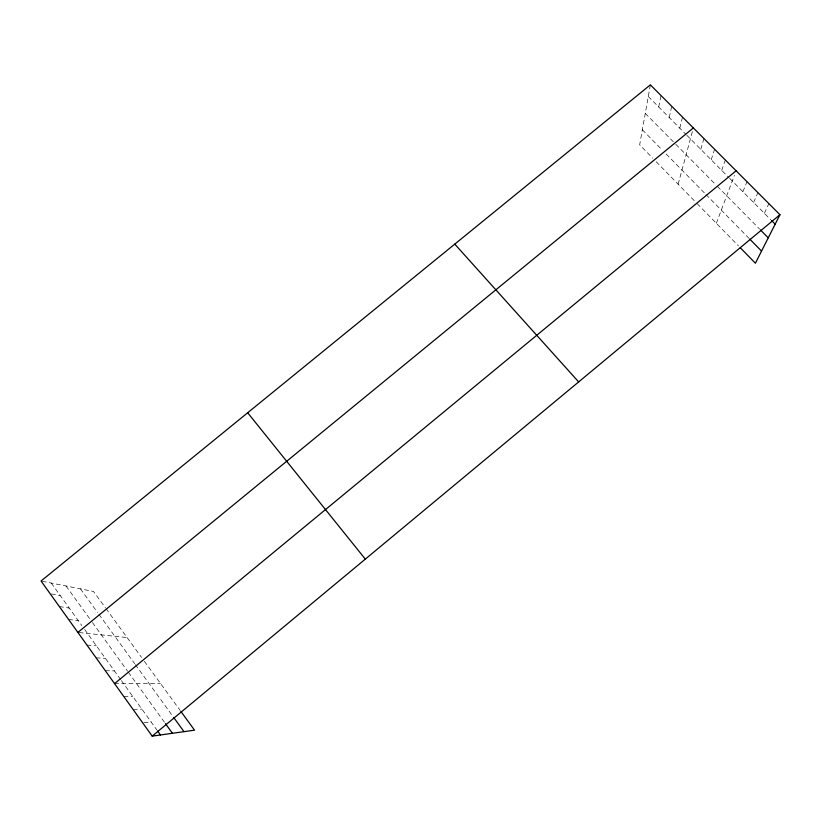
<?xml version="1.0" encoding="UTF-8"?>
<svg xmlns="http://www.w3.org/2000/svg" width="821" height="821" viewBox="0 0 821 821"><rect width="100%" height="100%" fill="white"/><g stroke="black" fill="none" stroke-linecap="round" stroke-linejoin="round"><path stroke-width="0.62" stroke-dasharray="4.11 3.08" d="M650.365 84.861L639.662 144.835L652.695 158.155M658.719 106.997L661.018 95.534M669.218 117.557L671.722 106.268M679.778 128.179L682.508 117.075M678.156 184.202L693.027 129.154M700.775 149.309L703.946 138.554M711.212 159.808L714.609 149.237M721.71 170.378L725.323 159.982M716.353 223.271L734.405 175.335M742.902 191.693L746.977 181.677M753.596 202.448L757.896 192.627M764.351 213.275L768.887 203.639M143.911 722.747L151.146 721.998M133.259 709.703L141.879 709.098M123.879 696.619L132.663 696.29M114.56 683.616L160.423 683.329M105.304 670.695L114.417 670.901M96.108 657.857L105.386 658.329M86.964 645.101L96.396 645.84M79.083 632.55L127.101 637.548M68.584 619.445L78.334 620.707M59.348 606.555L69.262 608.084M51.425 593.973L60.231 595.533M42.189 581.247L93.543 591.459L105.345 607.663M648.292 96.498L685.976 134.418M686.859 135.311L728.75 177.459M729.633 178.342L770.662 219.628M645.275 113.38L673.261 141.705M675.816 144.291L715.625 184.571M717.328 186.295L759.517 228.997M642.35 129.79L662.044 149.833M666.18 154.04L705.106 193.653M706.009 194.567L748.875 238.193M656.184 161.727L695.418 201.863M697.152 203.629L738.438 245.869M106.042 608.628L141.592 657.457M144.363 661.264L180.23 710.534M80.417 588.852L97.504 612.415M98.941 614.395L134.654 663.635M135.362 664.62L172.964 716.466M66.07 585.999L90.238 619.475M92.455 622.534L127.604 671.219M128.343 672.235L164.744 722.654M51.271 583.054L81.854 625.602M84.666 629.512L120.718 679.665M121.416 680.64L156.883 729.982"/><path stroke-width="1.23" d="M180.948 711.509L194.536 730.177L152.203 736.139L41.05 581.022L650.365 84.861L779.95 214.722L755.402 263.223L740.224 247.685M152.203 736.139L779.95 214.722M114.56 683.616L736.119 170.799M77.882 632.427L693.355 127.943M771.566 220.531L775.178 224.164M760.39 229.88L768.251 237.833M749.717 239.055L761.549 251.093M454.783 244.135L578.661 381.919M247.685 412.768L365.314 559.122M173.693 717.472L183.986 731.655M165.442 723.619L172.42 733.286M157.601 730.977L160.475 734.969"/></g></svg>
